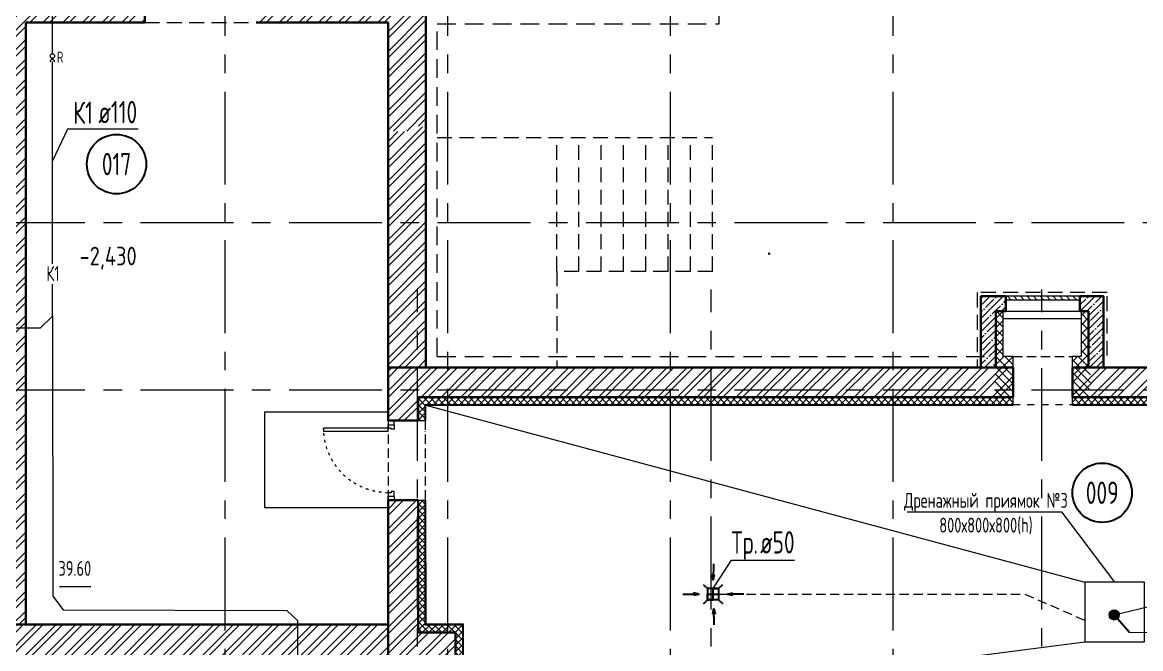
# Model space of a CAD drawing. Header units: millimetres. Extents: x -8689834 to 9419935, y -284943 to 166066.
# Drawn here: x -334899 to -319836, y 82868 to 91296 of the extents above; entities that cross this region are included whole.
import ezdxf
from ezdxf import colors
from ezdxf.entities.mleader import LeaderData, LeaderLine
from ezdxf.enums import TextEntityAlignment as Align
from ezdxf.math import Vec2, Vec3

# ---------------------------------------------------------------- set-up
doc = ezdxf.new("R2010")
doc.units = ezdxf.units.MM
doc.header["$MEASUREMENT"] = 0
for name, pattern in [('01_base$0$DASHED2', [0.375, 0.25, -0.125]), ('ACAD_ISO03W100', [30, 12, -18]), ('ADSK_Штриховая_ш2 п1', [3, 2, -1]), ('CENTER', [2, 1.25, -0.25, 0.25, -0.25]), ('TRATTEGGIATA', [0.75, 0.5, -0.25]), ('Штрих', [6.35, 3.175, -3.175])]:
    doc.linetypes.add(name, pattern=pattern)
doc.layers.get('0').update_dxf_attribs({"color": 250, "lineweight": 9})
for name, color, linetype, lineweight in [('1 этаж тонкие линии!', 250, 'Continuous', 0), ('_0', 250, 'Continuous', 9), ('_АР ТЕКСТ', 250, 'Continuous', 25), ('АР штриховка стен', 250, 'Continuous', 9), ('АР_Двери', 175, 'Continuous', 18), ('АР_Маркер экспликации', 239, 'Continuous', 13), ('АР_МосжилНии_Стены', 127, 'Continuous', 30), ('АР_Навесной фасад', 190, 'Continuous', 5), ('АР_Номер помещения', 1, 'Continuous', 25), ('АР_Оси', 195, 'Continuous', 9), ('АР_Отметки', 250, 'Continuous', 15), ('АР_Помещения_площадь', 19, 'Continuous', 9), ('АР_Сущ Несущая стена', 216, 'Continuous', 30), ('АР_тонкая линия', 250, 'Continuous', 0), ('АР_Утеплитель', 154, 'Continuous', 9), ('АР_Штриховка кирпич', 250, 'Continuous', 9), ('АР_Штриховка монолит', 250, 'Continuous', 9), ('ВК_канализация', 32, 'Continuous', 30), ('М_проемы ОВ 4-5эт', 172, 'Continuous', 30), ('Подвал', 250, 'Continuous', 30), ('ФВ-5', 250, 'Continuous', 9)]:
    doc.layers.add(name, color=color, linetype=linetype, lineweight=lineweight)
doc.layers.add('АР_Кровля дорожки', color=245, linetype='Continuous')
doc.layers.add('ТХ_ВК_трапы', color=5, linetype='Continuous')
doc.styles.add('ISOCPEUR', font='isocpeur.ttf', dxfattribs={"width": 0.7})
doc.styles.get("Standard").update_dxf_attribs({"font": 'isocpeur.ttf', "width": 0.7})
pattern_1 = [(45, (-1298418.67, 164822.8), (-132.58252, 132.58252), []), (45, (-1298330.29, 164822.8), (-132.58252, 132.58252), [])]

# ---------------------------------------------------------------- blocks, each defined once
blk = doc.blocks.new('*U252')
for points in [[(-55, -80), (-55, 0), (-115, 0), (-115, -40), (-100, -40), (-100, -80), (-55, -80)], [(0, 0), (0, -80), (-55, -80), (-55, 0), (0, 0)], [(-1070, 0), (-1070, -80), (-1015, -80), (-1015, 0), (-1070, 0)], [(-1015, -80), (-1015, 0), (-955, 0), (-955, -40), (-970, -40), (-970, -80), (-1015, -80)]]:
    blk.add_lwpolyline(points)
blk.add_lwpolyline([(-100, -80), (-100, -950), (-140, -950), (-140, -80)], close=True)
at = {"linetype": 'ACAD_ISO03W100', "ltscale": 3}
blk.add_arc((-100, -80), 870, 180, 270, dxfattribs=at)
blk = doc.blocks.new('*U263')
at = {"layer": 'АР_Номер помещения', "color": 7}
blk.add_circle((-10199, 1914), 400, dxfattribs=at)
at = {"layer": 'АР_Помещения_площадь', "color": 7}
blk.add_line((-3518, -770), (-3940, -770), dxfattribs=at)
at = {"color": 7, "style": 'ISOCPEUR', "width": 0.7, "flags": 1}
blk.add_attdef('КАТЕГОРИЯ', (-499, -2092), '', height=250, dxfattribs=at)
at = {"layer": 'АР_Номер помещения', "color": 7, "style": 'ISOCPEUR', "width": 0.7}
blk.add_attdef('НОМЕР_ПОМЕЩЕНИЯ', text='', height=300, dxfattribs=at).set_placement((-10199, 1914), align=Align.MIDDLE_CENTER)
at = {"layer": 'АР_Помещения_площадь', "color": 7, "lineweight": 30, "width": 0.7, "flags": 104}
blk.add_attdef('ИМЯ_ПОМЕЩЕНИЯ', text='', height=100, dxfattribs=at).set_placement((158, 1217), align=Align.MIDDLE_CENTER)
at = {"layer": 'АР_Помещения_площадь', "color": 7, "style": 'ISOCPEUR', "width": 0.7}
blk.add_attdef('ПЛОЩАДЬ_ПОМЕЩЕНИЯ', text='', height=200, dxfattribs=at).set_placement((-3513, -523), align=Align.MIDDLE_RIGHT)
blk = doc.blocks.new('_DotSmall')
at = {"color": 0, "linetype": 'ByBlock', "const_width": 0.5}
blk.add_lwpolyline([(-0.0625, 0, 1), (0.0625, 0, 1)], format="xyb", close=True, dxfattribs=at)
blk = doc.blocks.new('*U804')
at = {"layer": 'АР_Номер помещения', "color": 7}
blk.add_circle((-11006, 2671), 400, dxfattribs=at)
at = {"layer": 'АР_Помещения_площадь', "color": 7}
blk.add_line((-11353, -3017), (-11775, -3017), dxfattribs=at)
at = {"color": 7, "style": 'ISOCPEUR', "width": 0.7, "flags": 1}
blk.add_attdef('КАТЕГОРИЯ', (-499, -2092), '', height=250, dxfattribs=at)
at = {"layer": 'АР_Номер помещения', "color": 7, "style": 'ISOCPEUR', "width": 0.7}
blk.add_attdef('НОМЕР_ПОМЕЩЕНИЯ', text='', height=300, dxfattribs=at).set_placement((-11006, 2671), align=Align.MIDDLE_CENTER)
at = {"layer": 'АР_Помещения_площадь', "color": 7, "lineweight": 30, "width": 0.7, "flags": 104}
blk.add_attdef('ИМЯ_ПОМЕЩЕНИЯ', text='', height=100, dxfattribs=at).set_placement((158, 1217), align=Align.MIDDLE_CENTER)
at = {"layer": 'АР_Помещения_площадь', "color": 7, "style": 'ISOCPEUR', "width": 0.7}
blk.add_attdef('ПЛОЩАДЬ_ПОМЕЩЕНИЯ', text='', height=200, dxfattribs=at).set_placement((-11348, -2770), align=Align.MIDDLE_RIGHT)
blk = doc.blocks.new('Трапы с разуклонкой')
at = {"layer": 'ТХ_ВК_трапы'}
blk.add_lwpolyline([(364931, 183328), (364981, 183278), (364981, 183128), (364931, 183078), (364981, 183128), (365130, 183128), (365181, 183077), (365130, 183128), (365055, 183128), (365055, 183278), (364981, 183278), (365130, 183278), (365179, 183327), (365130, 183278), (365130, 183128), (365130, 183203), (364981, 183203)], dxfattribs=at)
blk.add_lwpolyline([(364931, 183328), (364981, 183278), (364981, 183128), (364931, 183078), (364981, 183128), (365130, 183128), (365181, 183077), (365130, 183128), (365055, 183128), (365055, 183278), (364981, 183278), (365130, 183278), (365179, 183327), (365130, 183278), (365130, 183128), (365130, 183203), (364981, 183203)], dxfattribs=at)
blk = doc.blocks.new('A$C985b353d')
at = {"layer": 'ТХ_ВК_трапы', "ltscale": 100}
for p, q in [((6, 409), (2, 189)), ((2, 189), (-11, 264)), ((-11, 264), (2, 189)), ((2, 189), (20, 264)), ((-407, 3), (-188, -1)), ((-188, -1), (-263, 17)), ((192, -1), (267, 17)), ((412, 3), (192, -1)), ((-188, -1), (-262, -14)), ((-262, -14), (-188, -1)), ((192, -1), (267, -14)), ((267, -14), (192, -1)), ((10, -191), (-4, -265)), ((-4, -265), (10, -191)), ((14, -410), (10, -191)), ((10, -191), (27, -266))]:
    blk.add_line(p, q, dxfattribs=at)

msp = doc.modelspace()

# ---------------------------------------------------------------- hatches: boundary and pattern name
at = {"layer": '1 этаж тонкие линии!', "ltscale": 100, "transparency": 33554559}
h = msp.add_hatch(dxfattribs=at)
h.set_pattern_fill('ANSI37', scale=500, style=0)
h.paths.add_polyline_path([(-312975.8, 86253.4), (-312975.8, 86154.6), (-314046.6, 86154.3), (-314046.7, 86252.7), (-320754.2, 86252.6), (-320754.1, 86154.3), (-321554.3, 86153.2), (-321554.4, 86252.6), (-329569.4, 86252.6), (-329569.4, 85936.1), (-329469.9, 85936.2), (-329474.5, 85936.3), (-329472.6, 84865), (-329569.5, 84865), (-329569.5, 83085.6), (-329065.8, 83085.5), (-329065.8, 81775.7), (-312753.3, 81775.7), (-312753.3, 86252.6)])
h.paths.add_polyline_path([(-314046.6, 86154.3), (-314052.7, 86154.3), (-329474.3, 86153.8), (-329470.3, 83185.5), (-328965.8, 83185.8), (-328965.8, 81876), (-312853.3, 81875.7), (-312853.3, 86154.7)], flags=16)
at = {"layer": '_0', "lineweight": 9, "ltscale": 500, "transparency": 33554636}
h = msp.add_hatch(dxfattribs=at)
h.set_pattern_fill('ANSI31', scale=500, angle=-90)
h.set_pattern_definition([(315, (-387247.02, -56520.707), (44.194174, 44.194174), [])])
h.paths.add_polyline_path([(-321987, 87609.2), (-321937, 87609.2), (-321937, 87609.1), (-321652, 87609.1), (-321652, 87559.4), (-320653.1, 87559.5), (-320653.1, 87609.3)])
at = {"layer": 'АР штриховка стен', "ltscale": 100}
h = msp.add_hatch(dxfattribs=at)
h.set_pattern_fill('ANSI31', scale=600, angle=-90)
h.set_pattern_definition([(315, (-231242.965, 933633.57), (53.0330086, 53.0330086), [])])
h.paths.add_polyline_path([(-320754.2, 86252.9), (-320754.2, 86650.5), (-320512.6, 86650.2), (-320512.6, 86252.6)])
h.paths.add_polyline_path([(-321796.9, 86252.6), (-321796.9, 86650.2), (-321554.4, 86650.2), (-321554.4, 86252.6)])
at = {"layer": 'АР_Утеплитель', "ltscale": 100}
h = msp.add_hatch(dxfattribs=at)
h.set_pattern_fill('ANSI37', scale=700, angle=90)
h.paths.add_polyline_path([(-321787, 87408.6), (-321787, 86800.6), (-321687, 86800.6), (-321687, 87409.4)])
h = msp.add_hatch(dxfattribs=at)
h.set_pattern_fill('ANSI37', scale=700, angle=90)
h.paths.add_polyline_path([(-320637.3, 87408.7), (-320637.2, 86800.8), (-320536.9, 86800.7), (-320537, 87409.3)])
h = msp.add_hatch(dxfattribs=at)
h.set_pattern_fill('ANSI37', scale=700, angle=90)
h.paths.add_polyline_path([(-321787, 86800.1), (-321787, 86650.8), (-321554.4, 86650.7), (-321554.4, 86800.7)])
h = msp.add_hatch(dxfattribs=at)
h.set_pattern_fill('ANSI37', scale=700, angle=90)
h.paths.add_polyline_path([(-320754.2, 86800.7), (-320754.2, 86650.7), (-320536.9, 86652.3), (-320536.9, 86800.6)])
at = {"layer": 'АР_Штриховка кирпич', "ltscale": 100}
h = msp.add_hatch(dxfattribs=at)
h.set_pattern_fill('ANSI32', scale=500)
h.set_pattern_definition(pattern_1)
h.paths.add_polyline_path([(-329581.1, 89825.8), (-329581.6, 89825.8)])
h.paths.add_polyline_path([(-329581.1, 89900), (-329462.2, 89900), (-329462.2, 91425.7), (-325662, 91425.7), (-325662, 91935.7), (-326172.1, 91935.7), (-329172, 91935.7), (-329172.1, 92315.3), (-329682, 92315.3), (-329682, 91935.7), (-331750.9, 91935.7), (-331750.9, 91295.7), (-329972.2, 91295.7), (-329972.2, 89830.5), (-329651.1, 89830.5)])
h = msp.add_hatch(dxfattribs=at)
h.set_pattern_fill('ANSI32', scale=500)
h.set_pattern_definition(pattern_1)
h.paths.add_polyline_path([(-335492.2, 83192.4), (-334852.2, 83192.4), (-334852.2, 91294.9), (-333250.9, 91296.1), (-333250.9, 91935.3), (-335492.2, 91935.7)])
h = msp.add_hatch(dxfattribs=at)
h.set_pattern_fill('ANSI32', scale=500)
h.set_pattern_definition([(45, (-15289.27, 0), (-132.58252, 132.58252), []), (45, (-15200.88, 0), (-132.58252, 132.58252), [])])
h.paths.add_polyline_path([(-329462.2, 89890.8), (-329581.1, 89890.8), (-329581.1, 89825.8), (-329651.1, 89825.8), (-329972.2, 89825.8), (-329972.2, 88600.7), (-329462.2, 88600.7)])
h.paths.add_polyline_path([(-329462.2, 88600.7), (-329972.2, 88600.7), (-329972.2, 86650.7), (-329877, 86650.7), (-329462.2, 86650.7)])
h = msp.add_hatch(dxfattribs=at)
h.set_pattern_fill('ANSI32', scale=500)
h.paths.add_polyline_path([(-329971.8, 86650.7), (-321555.1, 86650.7), (-321553.6, 86252.6), (-329569.5, 86258.6), (-329569.5, 85936.1), (-329971.8, 85936.1)])
h = msp.add_hatch(dxfattribs=at)
h.set_pattern_fill('ANSI32', scale=500)
h.paths.add_polyline_path([(-320754.9, 86650.7), (-314046.6, 86650.7), (-314046.6, 86252.6), (-320753.5, 86252.6)])
h = msp.add_hatch(dxfattribs=at)
h.set_pattern_fill('ANSI32', scale=500)
h.paths.add_polyline_path([(-329468.3, 82685.7), (-329972, 82685.7), (-329971.6, 84865.2), (-329569.5, 84865.1), (-329569.5, 83085.5), (-329065.8, 83085.5), (-329065.8, 81775.7), (-296113.8, 81775.7), (-296113.8, 83086), (-295478.3, 83086), (-295478.3, 86252.6), (-295076.8, 86252.6), (-295076.8, 82685.7), (-295715.3, 82685.7), (-295715.3, 81707.5), (-295705.3, 80957.2), (-329468.3, 80969)])
h = msp.add_hatch(dxfattribs=at)
h.set_pattern_fill('ANSI32', scale=500)
h.paths.add_polyline_path([(-346852.1, 83700.7), (-347492, 83700.7), (-347492, 82045.7), (-340491.8, 82045.7), (-340491.8, 82685.7), (-329971.8, 82685.7), (-329971.8, 83192.4), (-341131.8, 83192.4), (-341131.8, 82685.7), (-346852, 82685.7)])
at = {"layer": 'АР_Штриховка монолит', "ltscale": 100}
h = msp.add_hatch(dxfattribs=at)
h.set_pattern_fill('ANSI35', scale=500)
h.set_pattern_definition([(45, (-134938.16, 0), (-88.38835, 88.38835), []), (45, (-134849.77, 0), (-88.38835, 88.38835), [156.25, -31.25, 0, -31.25])])
h.paths.add_polyline_path([(-321167, 87559.4), (-321167, 87409.1), (-321652, 87409.1), (-321652, 87559.4)], flags=16)
h.paths.add_polyline_path([(-320653.1, 87559.4), (-320653.1, 87409.2), (-321167, 87409.2), (-321167, 87559.4)], flags=16)
h.paths.add_polyline_path([(-320653.1, 87559.4), (-321652, 87559.4), (-321652, 87609.1), (-321987, 87609.1), (-321986.9, 86650.7), (-321787, 86650.7), (-321787, 87409.1), (-320537, 87409.2), (-320536.9, 86650.7), (-320336.9, 86650.7), (-320336.9, 87609.3), (-320653.1, 87609.2)])
at = {"layer": 'ФВ-5', "lineweight": 13, "ltscale": 500}
h = msp.add_hatch(color=7, dxfattribs=at)
h.dxf.hatch_style = 1
h.paths.add_polyline_path([(-320124.4, 83320.7, 1), (-320261.2, 83320.7, 1)])
h = msp.add_hatch(color=1, dxfattribs=at)
h.dxf.hatch_style = 1
h.paths.add_polyline_path([(-320124.4, 83320.7, 1), (-320261.2, 83320.7, 1)])

# ---------------------------------------------------------------- linework, layer by layer
at = {"color": 7, "linetype": 'TRATTEGGIATA', "ltscale": 500}
for p, q in [((-325514.2, 91275.7), (-325514.2, 99595.7)), ((-329312.2, 91275.9), (-325514.2, 91276)), ((-329312.1, 86799.4), (-329312.2, 91275.9)), ((-329312.2, 86799.4), (-321935.8, 86799.5))]:
    msp.add_line(p, q, dxfattribs=at)
at = {"layer": '_0', "color": 7, "ltscale": 100}
msp.add_lwpolyline([(-321652, 87409.3), (-321652, 87609.3)], dxfattribs=at)
at = {"layer": '_АР ТЕКСТ', "color": 7, "linetype": 'ByBlock', "lineweight": -2}
msp.add_line((-324851.3, 88184.4), (-324825.3, 88184.4), dxfattribs=at)
at = {"layer": 'АР_Кровля дорожки', "color": 152, "ltscale": 500, "true_color": 0x2776bb}
msp.add_lwpolyline([(-319987.1, 83084.3), (-320147.9, 83269)], dxfattribs=at)
at = {"layer": 'АР_МосжилНии_Стены', "color": 7, "ltscale": 100}
for p, q in [((-333250.9, 91935.7), (-333250.9, 91295.7)), ((-334852.2, 91295.7), (-333250.9, 91295.7)), ((-334852.2, 83192.4), (-334852.2, 91295.7)), ((-331750.9, 91295.7, 1.1), (-329972.2, 91295.7)), ((-329972.2, 89825.8), (-329972.2, 91295.7)), ((-329462.2, 89760.8), (-329462.2, 91425.7)), ((-329972.2, 86650.7), (-329972.2, 89825.8)), ((-329462.2, 86650.7), (-329462.2, 89890.8)), ((-321554.4, 86650.7), (-329972.2, 86650.7)), ((-321554.2, 86650.7), (-329972, 86650.7)), ((-321554.4, 86650.7), (-321554.2, 86650.7)), ((-314046.8, 86650.7), (-320754.4, 86650.7)), ((-314046.6, 86650.7), (-320754.2, 86650.7)), ((-329971.8, 84865.2), (-329971.8, 82685.7)), ((-329569.5, 84865), (-329971.8, 84865)), ((-329569.5, 83085.5), (-329569.5, 84865)), ((-329065.8, 83085.5), (-329569.5, 83085.5)), ((-329065.8, 81775.7), (-329065.8, 83085.5))]:
    msp.add_line(p, q, dxfattribs=at)
for points in [[(-321554.4, 86252.6), (-329569.5, 86252.6), (-329569.4, 85936.1), (-329971.8, 85936.1), (-329971.8, 86650.7)], [(-314046.6, 86252.6), (-320754.2, 86252.6)], [(-346852, 82685.7), (-341131.8, 82685.7), (-341131.8, 83192.4), (-329971.8, 83192.4)]]:
    msp.add_lwpolyline(points, dxfattribs=at)
at = {"layer": 'АР_Навесной фасад', "color": 7, "ltscale": 100}
for p, q in [((-320603.1, 87609.2), (-321652, 87609.2)), ((-320653.1, 87559.4), (-321652, 87559.4)), ((-321687, 86800.6), (-321687, 87409.1)), ((-321652, 87409.3), (-320603.1, 87409.2)), ((-320636.8, 87407.8), (-320637.1, 86800.7)), ((-321687, 87309), (-320636.8, 87309)), ((-321737, 86800.8), (-321737, 86800.8)), ((-321554.4, 86800.7), (-321687, 86801)), ((-321554.4, 86650.7), (-321554.4, 86800.7)), ((-320637.1, 86800.6), (-320754.2, 86800.7)), ((-320754.2, 86650.7), (-320754.2, 86800.7))]:
    msp.add_line(p, q, dxfattribs=at)
at = {"layer": 'АР_Оси', "color": 7, "linetype": 'CENTER', "ltscale": 1000}
for p, q in [((-332172.1, 134363.2), (-332172.1, 78630.8)), ((-329172.1, 134363.2), (-329172.1, 78630.8)), ((-326172.1, 134363.2), (-326172.1, 78630.8)), ((-323172.1, 134363.2), (-323172.1, 78630.8)), ((-359305.8, 88600.7), (-276127.4, 88600.7)), ((-329577, 53394.4), (-329577, 87701.9)), ((-325622, 53394.4), (-325622, 87701.9)), ((-321167, 53394.4), (-321167, 87701.9)), ((-359305.8, 86350.7), (-276127.4, 86350.7))]:
    msp.add_line(p, q, dxfattribs=at)
at = {"layer": 'АР_Сущ Несущая стена', "color": 7, "ltscale": 100}
for p, q in [((-321987, 87609.1), (-321986.9, 86650.7)), ((-321787, 86650.7), (-321787, 87409.1)), ((-321787, 87409.1), (-321652, 87409.1))]:
    msp.add_line(p, q, dxfattribs=at)
at = {"layer": 'АР_Сущ Несущая стена', "color": 7, "linetype": 'Штрих', "lineweight": 9, "ltscale": 30}
msp.add_line((-321554.4, 86153.2, -1.4), (-320754.4, 86154.3, -1.4), dxfattribs=at)
at = {"layer": 'АР_Сущ Несущая стена', "color": 7, "ltscale": 100}
for points in [[(-321652, 87609.1), (-321987, 87609.1)], [(-321652, 87409.1), (-321652, 87609.3)], [(-320336.8, 86650.7), (-320337, 87609.3), (-320653.1, 87609.2)], [(-320653.1, 87609.2), (-320653.1, 87409.2)], [(-320653.1, 87409.2), (-320537, 87409.2), (-320536.9, 86650.7)], [(-321554.4, 86650.7), (-321554.4, 86252.6)], [(-320754.2, 86252.6), (-320754.2, 86650.7)]]:
    msp.add_lwpolyline(points, dxfattribs=at)
at = {"layer": 'АР_тонкая линия', "color": 7, "linetype": 'ADSK_Штриховая_ш2 п1', "ltscale": 100}
for p, q in [((-333250.9, 91295.7), (-331750.9, 91295.7, 1.1)), ((-329312.2, 89745.5), (-325601.1, 89745.5)), ((-327701.1, 87944.4), (-327701.1, 89745.6)), ((-327401.1, 87944.2), (-327401.1, 89745.5)), ((-327101.1, 87944.2), (-327101.1, 89745.5)), ((-326801.1, 87944.2), (-326801.1, 89745.5)), ((-326501.1, 87944.3), (-326501.1, 89745.5)), ((-326201.1, 87944.3), (-326201.1, 89745.5)), ((-325901.1, 87944.3), (-325901.1, 89745.5)), ((-325601.1, 87944.3), (-325601.1, 89745.5)), ((-325601.1, 87944.4), (-327701.1, 87944.4)), ((-327701.1, 87944.2), (-327701.1, 86650.7)), ((-322037, 87659.1), (-322037, 86650.7)), ((-320287, 87659.1), (-322037, 87659.1)), ((-320287, 86810.7), (-320287, 87659.1))]:
    msp.add_line(p, q, dxfattribs=at)
at = {"layer": 'АР_тонкая линия', "color": 7, "ltscale": 500}
for p, q in [((-321554.4, 86143.2, -0.3), (-321554.4, 86252.6, 1.2)), ((-320754.2, 86144.3), (-320754.2, 86252.6)), ((-329601.4, 85936.1), (-329464.5, 85936.3, -1.5)), ((-329569.5, 84865), (-329472.6, 84865.1, -1.4))]:
    msp.add_line(p, q, dxfattribs=at)
at = {"layer": 'АР_тонкая линия', "color": 7, "ltscale": 500, "elevation": -1.4}
for points in [[(-329474.5, 85936.2), (-329474.8, 86154.1), (-321554.3, 86153.2)], [(-312975.8, 86154.6), (-312853.3, 86154.2), (-312853.3, 81876.3), (-328965.8, 81876.3), (-328965.8, 83185.5), (-329470.8, 83185.5), (-329472.6, 84865)], [(-329464.5, 85936.2), (-329464.8, 86144.1), (-321554.3, 86143.2)], [(-312975.3, 86144.2), (-312863.3, 86144.2), (-312863.3, 81886.3), (-328955.8, 81886.3), (-328955.8, 83195.5), (-329460.8, 83195.5), (-329462.6, 84865)], [(-320754.4, 86154.3), (-314046.6, 86154.3)], [(-320754.2, 86144.3), (-314046.6, 86144.3)]]:
    msp.add_lwpolyline(points, dxfattribs=at)
at = {"layer": 'ВК_канализация', "color": 244, "lineweight": 13, "ltscale": 500, "true_color": 0x991b1e}
for points in [[(-334493.9, 90873.3), (-334493.9, 96887.7)], [(-334494.1, 90813.3), (-334494.2, 90796.6)], [(-334493.9, 88047.7), (-334493.9, 90771.3)], [(-334493.9, 87340.2), (-334493.9, 87771.9)], [(-335630.7, 87186.4), (-334654.8, 87182.9), (-334493.9, 87340.2)], [(-334493.9, 87340.2), (-334486.7, 83572.4), (-334348.9, 83389.4), (-331335.8, 83379.8), (-331190.4, 83248.4), (-331190.4, 82051.5)]]:
    msp.add_lwpolyline(points, dxfattribs=at)
at = {"layer": 'ВК_канализация', "color": 18, "lineweight": 13, "ltscale": 500, "true_color": 0x000000}
for points in [[(-333338.5, 89858.5), (-334291, 89858.5), (-334493.9, 89430.5)], [(-322982.4, 84708.5), (-320900.2, 84708.5), (-320186, 83760.6)], [(-325594.4, 83674.7), (-325347.5, 84060.3), (-324500.4, 84060.3)], [(-320192.8, 83320.7), (-319369.6, 83520.9), (-317711.2, 83520.9)]]:
    msp.add_lwpolyline(points, dxfattribs=at)
at = {"layer": 'ВК_канализация', "color": 3, "linetype": '01_base$0$DASHED2', "lineweight": 13, "ltscale": 500}
msp.add_lwpolyline([(-325519.8, 83599.7), (-321394.1, 83601.3), (-320594, 83251.6)], dxfattribs=at)
at = {"layer": 'ВК_канализация', "color": 152, "lineweight": 13, "ltscale": 500, "true_color": 0x2776bb}
msp.add_lwpolyline([(-319987.1, 83084.3), (-315790.2, 83100)], dxfattribs=at)
at = {"layer": 'ВК_канализация', "color": 244, "lineweight": 13, "ltscale": 500, "true_color": 0x991b1e}
msp.add_circle((-334493.9, 90843.3), 30, dxfattribs=at)
at = {"layer": 'ВК_канализация', "color": 7, "lineweight": 13, "ltscale": 500}
msp.add_circle((-320192.8, 83320.7), 68.4, dxfattribs=at)
at = {"layer": 'ВК_канализация', "color": 1, "lineweight": 13, "ltscale": 500}
msp.add_circle((-320192.8, 83320.7), 68.4, dxfattribs=at)
at = {"layer": 'ВК_канализация', "color": 244, "lineweight": 13, "ltscale": 500, "true_color": 0x991b1e}
msp.add_arc((-334494.4, 90766.6), 30, 359.59142, 179.59142, dxfattribs=at)
at = {"layer": 'М_проемы ОВ 4-5эт', "color": 7, "lineweight": 13}
msp.add_lwpolyline([(-320586.7, 82958.8), (-319785.2, 82958.8), (-319785.2, 83760.6), (-320586.7, 83760.6)], close=True, dxfattribs=at)
at = {"layer": 'Подвал', "color": 7, "linetype": 'TRATTEGGIATA', "lineweight": 13, "ltscale": 250}
for p, q in [((-321554.4, 86800.7), (-320754.2, 86800.7)), ((-329971.8, 85936.1), (-329972, 84865)), ((-329474.5, 85936.2, -1.4), (-329472.6, 84865, -1.4))]:
    msp.add_line(p, q, dxfattribs=at)
at = {"layer": 'Подвал', "color": 7, "lineweight": 13, "ltscale": 500}
for p, q in [((-329464.8, 86144.1, -1.4), (-320586.7, 83760.6)), ((-328955.8, 81886.3, -1.4), (-320586.7, 82958.8))]:
    msp.add_line(p, q, dxfattribs=at)
at = {"layer": 'Подвал', "color": 7, "lineweight": 9, "ltscale": 100}
for points in [[(-329971.8, 86050.1), (-331635.2, 86050.1), (-331635.2, 84765.2), (-329971.8, 84765.2)], [(-331635.2, 86050.1), (-331635.2, 84765.2)]]:
    msp.add_lwpolyline(points, dxfattribs=at)

# ---------------------------------------------------------------- block references
at = {"layer": 'АР_Двери', "color": 7, "xscale": -1, "rotation": 270}
msp.add_blockref('*U252', (-329890.5, 85936.1), dxfattribs=at)
at = {"layer": 'АР_Маркер экспликации', "color": 7}
ref = msp.add_blockref('*U804', (-322623.9, 86717.2, 2.3), dxfattribs=at)
ref.add_attrib('НОМЕР_ПОМЕЩЕНИЯ', '017', dxfattribs={"layer": 'АР_Номер помещения', "color": 7, "height": 300, "style": 'ISOCPEUR', "width": 0.7}).set_placement((-333629.8, 89388.6, 2.3), align=Align.MIDDLE_CENTER)
ref.add_attrib('ПЛОЩАДЬ_ПОМЕЩЕНИЯ', '39.60', dxfattribs={"layer": 'АР_Помещения_площадь', "color": 7, "height": 200, "style": 'ISOCPEUR', "width": 0.7}).set_placement((-333971.6, 83946.9, 2.3), align=Align.MIDDLE_RIGHT)
ref = msp.add_blockref('*U263', (-310154.7, 83051.5, 2), dxfattribs=at)
ref.add_attrib('НОМЕР_ПОМЕЩЕНИЯ', '009', dxfattribs={"layer": 'АР_Номер помещения', "color": 7, "height": 300, "style": 'ISOCPEUR', "width": 0.7}).set_placement((-320353.9, 84965.7, 2), align=Align.MIDDLE_CENTER)
ref.add_attrib('ПЛОЩАДЬ_ПОМЕЩЕНИЯ', '64.68', dxfattribs={"layer": 'АР_Помещения_площадь', "color": 7, "height": 200, "style": 'ISOCPEUR', "width": 0.7}).set_placement((-313667.4, 82528, 2), align=Align.MIDDLE_RIGHT)
at = {"layer": 'ВК_канализация', "color": 7, "ltscale": 500}
msp.add_blockref('A$C985b353d', (-325594.4, 83599.7), dxfattribs=at)
msp.add_blockref('A$C985b353d', (-325594.4, 83599.7), dxfattribs=at)
at = {"layer": 'ВК_канализация', "color": 7, "lineweight": 9, "xscale": -1}
msp.add_blockref('Трапы с разуклонкой', (39460.9, -99603), dxfattribs=at)
msp.add_blockref('Трапы с разуклонкой', (39460.9, -99603), dxfattribs=at)

# ---------------------------------------------------------------- texts
at = {"layer": 'ВК_канализация', "color": 7, "ltscale": 100, "insert": (-334433.4, 90825.8, -78.2), "char_height": 150, "width": 7500, "attachment_point": 4, "rotation": 0.04194, "style": 'ISOCPEUR'}
msp.add_mtext('\\pxi-1,l1,t1,5;R', dxfattribs=at)
at = {"layer": 'ВК_канализация', "color": 18, "ltscale": 100, "true_color": 0x000000, "attachment_point": 4, "style": 'ISOCPEUR'}
for s, insert, char_height, width in [('К1', (-334214.5, 90079.3), 300, 5891.51), ('\\pxi-1,l1,t1,5;ø110', (-333874, 90088), 300, 7500), ('К1', (-334576.1, 87915.4), 200, 5891.51), ('\\pxqc;Дренажный приямок №3\\P800х800х800(h)', (-324865.3, 84686.4), 200, 5891.51), ('Тр.', (-325347.5, 84255.3), 300, 5891.51), ('\\pxi-1,l1,t1,5;ø50', (-324961.2, 84297.9), 300, 7500)]:
    msp.add_mtext(s, dxfattribs=dict(at, insert=insert, char_height=char_height, width=width))

# ---------------------------------------------------------------- leaders
at = {"layer": 'АР_Отметки', "color": 7}
ml = msp.add_multileader_mtext('Standard', dxfattribs=at)
ml.set_content('{\\W0.8;-2,430}', color=7, style='ISOCPEUR')
ml.set_leader_properties(color=256, linetype='Continuous', lineweight=-1)
ml.set_arrow_properties(name='DOTSMALL')
ml.build(insert=Vec2(0, 0))
ml.multileader.update_dxf_attribs({"has_text_frame": 1, "text_left_attachment_type": 4, "text_right_attachment_type": 4, "dogleg_length": 100, "arrow_head_size": 180})
ctx = ml.context
ctx.base_point, ctx.char_height, ctx.arrow_head_size, ctx.landing_gap_size, ctx.plane_origin = Vec3(-336711.9, 117132.7), 250, 180, 50, Vec3(-335659.2, 115477.5)
ctx.left_attachment, ctx.right_attachment = 4, 4
notes = []
notes.append((ctx, [(0, (0, 0, 0), (0, 0), (1, 0), 1, [])]))
ctx.mtext.insert, ctx.mtext.width, ctx.mtext.line_spacing_style, ctx.mtext.flow_direction = Vec3(-336661.9, 117466), 852.697, 2, 5
ml = msp.add_multileader_mtext('Standard', dxfattribs=at)
ml.set_content('{\\W0.8;-2,780}', color=7, style='ISOCPEUR')
ml.set_leader_properties(color=256, linetype='Continuous', lineweight=-1)
ml.set_arrow_properties(name='DOTSMALL')
ml.build(insert=Vec2(0, 0))
ml.multileader.update_dxf_attribs({"has_text_frame": 1, "text_left_attachment_type": 4, "text_right_attachment_type": 4, "dogleg_length": 100, "arrow_head_size": 180})
ctx = ml.context
ctx.base_point, ctx.char_height, ctx.arrow_head_size, ctx.landing_gap_size, ctx.plane_origin = Vec3(-348571.1, 101311.4), 250, 180, 50, Vec3(-348527.5, 100033.3)
ctx.left_attachment, ctx.right_attachment = 4, 4
notes.append((ctx, [(0, (0, 0, 0), (0, 0), (1, 0), 1, [])]))
ctx.mtext.insert, ctx.mtext.width, ctx.mtext.defined_height, ctx.mtext.line_spacing_style, ctx.mtext.flow_direction = Vec3(-348521.1, 101644.7), 769.989, 343.9, 2, 5
ml = msp.add_multileader_mtext('Standard', dxfattribs=at)
ml.set_content('{\\W0.8;-2,730}', color=7, style='ISOCPEUR')
ml.set_leader_properties(color=256, linetype='Continuous', lineweight=-1)
ml.set_arrow_properties(name='DOTSMALL')
ml.build(insert=Vec2(0, 0))
ml.multileader.update_dxf_attribs({"has_text_frame": 1, "text_left_attachment_type": 4, "text_right_attachment_type": 4, "dogleg_length": 100, "arrow_head_size": 180})
ctx = ml.context
ctx.base_point, ctx.char_height, ctx.arrow_head_size, ctx.landing_gap_size, ctx.plane_origin = Vec3(-343122.5, 91149.4), 250, 180, 50, Vec3(-347781, 87297.1)
ctx.left_attachment, ctx.right_attachment = 4, 4
notes.append((ctx, [(0, (0, 0, 0), (0, 0), (1, 0), 1, [])]))
ctx.mtext.insert, ctx.mtext.width, ctx.mtext.defined_height, ctx.mtext.line_spacing_style, ctx.mtext.flow_direction = Vec3(-343072.5, 91482.7), 769.989, 343.9, 2, 5
ml = msp.add_multileader_mtext('Standard', dxfattribs=at)
ml.set_content('{\\W0.8;-2,430}', color=7, style='ISOCPEUR')
ml.set_leader_properties(color=256, linetype='Continuous', lineweight=-1)
ml.set_arrow_properties(name='DOTSMALL')
ml.build(insert=Vec2(0, 0))
ml.multileader.update_dxf_attribs({"has_text_frame": 1, "text_left_attachment_type": 4, "text_right_attachment_type": 4, "dogleg_length": 100, "arrow_head_size": 180})
ctx = ml.context
ctx.base_point, ctx.char_height, ctx.arrow_head_size, ctx.landing_gap_size, ctx.plane_origin = Vec3(-334177.8, 87942.7), 250, 180, 50, Vec3(-333125.1, 86287.5)
ctx.left_attachment, ctx.right_attachment = 4, 4
notes.append((ctx, [(0, (0, 0, 0), (0, 0), (1, 0), 1, [])]))
ctx.mtext.insert, ctx.mtext.width, ctx.mtext.line_spacing_style, ctx.mtext.flow_direction = Vec3(-334127.8, 88276.1), 852.697, 2, 5
for ctx, leaders in notes:
    for number, flags, end, landing, length, lines in leaders:
        leader = LeaderData()
        leader.index, (leader.has_last_leader_line, leader.has_dogleg_vector, leader.attachment_direction) = number, flags
        leader.last_leader_point, leader.dogleg_vector, leader.dogleg_length = Vec3(end), Vec3(landing), length
        for number, points, colour, breaks in lines:
            line = LeaderLine()
            line.index, line.vertices, line.color, line.breaks = number, Vec3.list(points), colors.encode_raw_color(colour), breaks
            leader.lines.append(line)
        ctx.leaders.append(leader)

doc.saveas('drawing.dxf')
